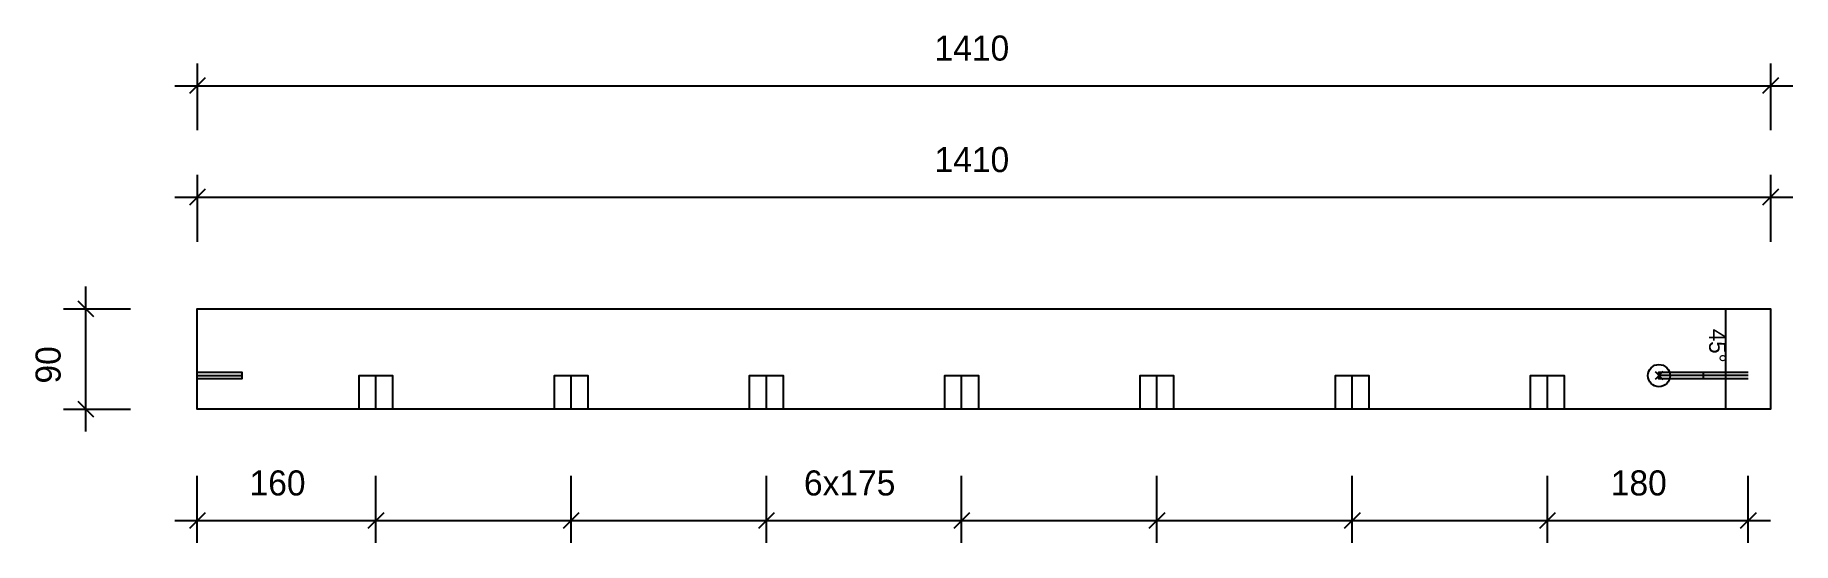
# Model space of a CAD drawing. Header units: millimetres. Extents: x -145 to 1430, y -120 to 335.
import ezdxf
from ezdxf.enums import TextEntityAlignment as Align

# ---------------------------------------------------------------- set-up
doc = ezdxf.new("R2010")
doc.units = ezdxf.units.MM
for name, color, linetype in [('CONTOUR', 7, 'CONTINUOUS'), ('CUT_MITRE', 7, 'CONTINUOUS'), ('DIMLINES', 7, 'CONTINUOUS'), ('DIMLINESTEXT', 7, 'CONTINUOUS'), ('DRILLINGSOTHER', 7, 'CONTINUOUS'), ('DRILLINGSSIDE', 7, 'CONTINUOUS')]:
    doc.layers.add(name, color=color, linetype=linetype)

msp = doc.modelspace()

# ---------------------------------------------------------------- linework, layer by layer
at = {"layer": 'CONTOUR', "color": 0, "linetype": '0'}
msp.add_lwpolyline([(1410, 0), (0, 0), (0, 90), (1410, 90), (1410, 0)], dxfattribs=at)
at = {"layer": 'CUT_MITRE', "color": 1, "linetype": '1'}
msp.add_lwpolyline([(1370, 0), (1370, 8), (1370, 45), (1370, 53), (1370, 90), (1378, 90), (1410, 90), (1410, 82), (1410, 41), (1410, 0), (1402, 0), (1370, 0)], dxfattribs=at)
at = {"layer": 'DIMLINES', "color": 0}
for p, q in [((0, 310), (0, 250)), ((1410, 310), (1410, 250)), ((-20, 290), (1430, 290)), ((7.071, 297.071), (-7.071, 282.929)), ((1417.071, 297.071), (1402.929, 282.929)), ((0, 210), (0, 150)), ((1410, 210), (1410, 150)), ((-20, 190), (1430, 190)), ((7.071, 197.071), (-7.071, 182.929)), ((1417.071, 197.071), (1402.929, 182.929)), ((-107.071, 97.071), (-92.929, 82.929)), ((-100, -20), (-100, 110)), ((-120, 90), (-60, 90)), ((-120, 0), (-60, 0)), ((-107.071, 7.071), (-92.929, -7.071)), ((0, -120), (0, -60)), ((160, -120), (160, -60)), ((335, -120), (335, -60)), ((510, -120), (510, -60)), ((685, -120), (685, -60)), ((860, -120), (860, -60)), ((1035, -120), (1035, -60)), ((1210, -120), (1210, -60)), ((1390, -120), (1390, -60)), ((7.071, -92.929), (-7.071, -107.071)), ((167.071, -92.929), (152.929, -107.071)), ((342.071, -92.929), (327.929, -107.071)), ((517.071, -92.929), (502.929, -107.071)), ((692.071, -92.929), (677.929, -107.071)), ((867.071, -92.929), (852.929, -107.071)), ((1042.071, -92.929), (1027.929, -107.071)), ((1217.071, -92.929), (1202.929, -107.071)), ((1397.071, -92.929), (1382.929, -107.071)), ((-20, -100), (1410, -100))]:
    msp.add_line(p, q, dxfattribs=at)
at = {"layer": 'DRILLINGSOTHER', "color": 3}
for p, q in [((1313.536, 33.536), (1306.464, 26.464)), ((1306.466, 33.536), (1313.534, 26.464))]:
    msp.add_line(p, q, dxfattribs=at)
msp.add_circle((1310, 30), 10, dxfattribs=at)
at = {"layer": 'DRILLINGSSIDE', "color": 3}
for p, q in [((0, 30), (40, 30)), ((160, 0), (160, 30)), ((335, 0), (335, 30)), ((510, 0), (510, 30)), ((685, 0), (685, 30)), ((860, 0), (860, 30)), ((1035, 0), (1035, 30)), ((1210, 0), (1210, 30)), ((1390, 30), (1310, 30)), ((1390, 30), (1350, 30))]:
    msp.add_line(p, q, dxfattribs=at)
at = {"layer": 'DRILLINGSSIDE', "color": 3, "linetype": '3'}
for points in [[(0, 33), (40, 33), (40, 27), (0, 27)], [(1390, 27), (1310, 27), (1310, 33), (1390, 33)], [(1390, 27), (1350, 27), (1350, 33), (1390, 33)], [(145, 0), (145, 30), (175, 30), (175, 0)], [(320, 0), (320, 30), (350, 30), (350, 0)], [(495, 0), (495, 30), (525, 30), (525, 0)], [(670, 0), (670, 30), (700, 30), (700, 0)], [(845, 0), (845, 30), (875, 30), (875, 0)], [(1020, 0), (1020, 30), (1050, 30), (1050, 0)], [(1195, 0), (1195, 30), (1225, 30), (1225, 0)]]:
    msp.add_lwpolyline(points, dxfattribs=at)

# ---------------------------------------------------------------- texts
at = {"layer": 'DIMLINESTEXT'}
for p in [(660.752, 335), (660.752, 235)]:
    msp.add_text('1410', height=22.5, dxfattribs=at).set_placement(p, align=Align.TOP_LEFT)
for s, height, rotation, p in [('45°', 15, 270, (1370, 72)), ('90', 22.5, 90, (-145, 22.876)), ('160', 22.5, -360, (46.814, -55)), ('6x175', 22.5, -360, (543.685, -55)), ('180', 22.5, -360, (1266.814, -55))]:
    msp.add_text(s, height=height, rotation=rotation, dxfattribs=at).set_placement(p, align=Align.TOP_LEFT)

doc.saveas('drawing.dxf')
